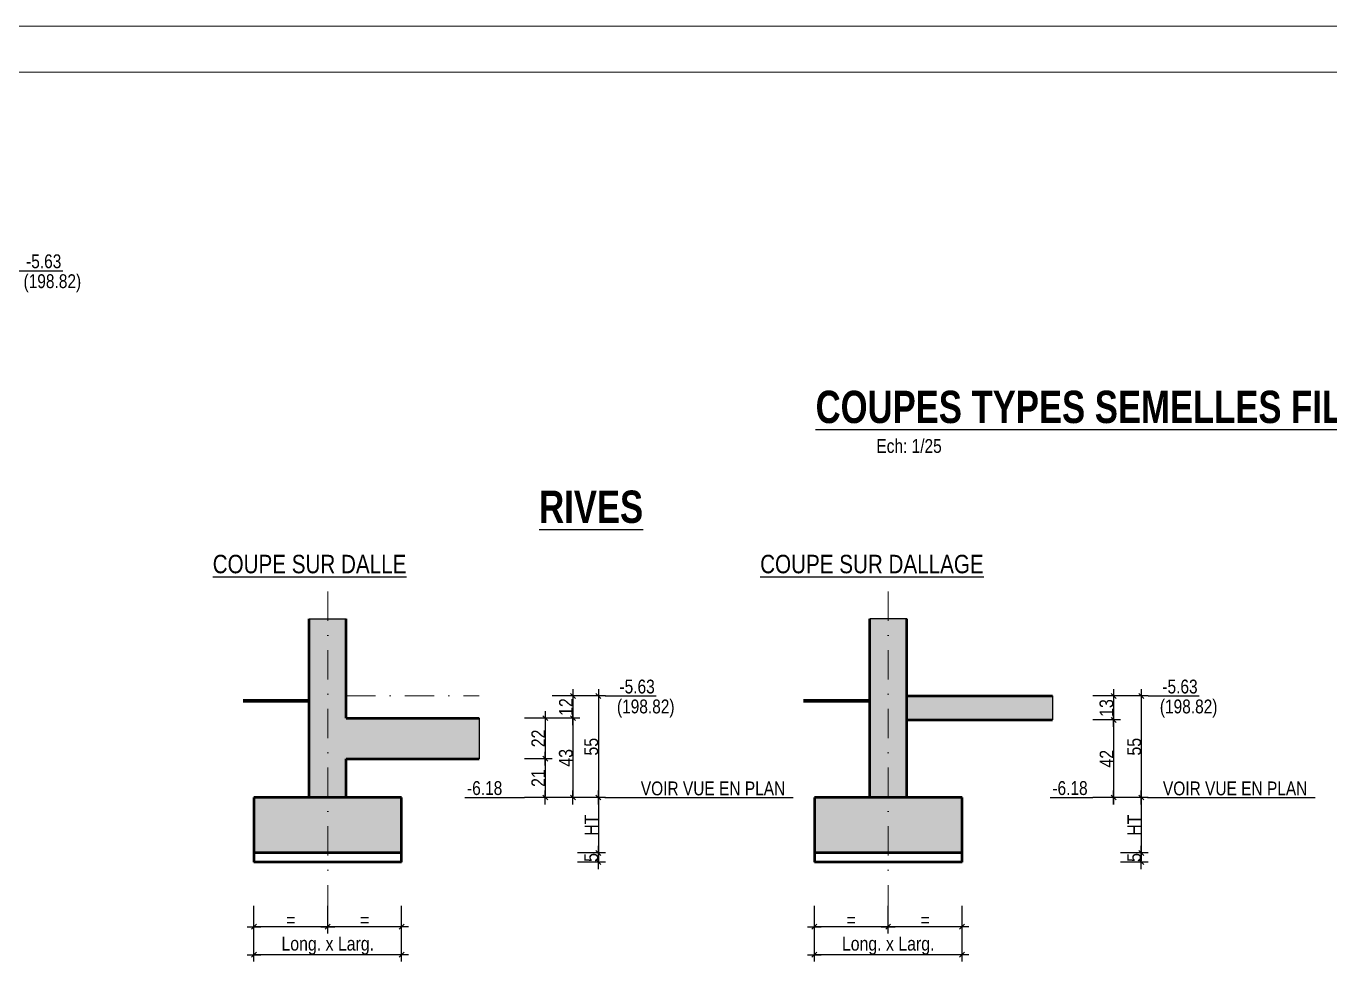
# Model space of a CAD drawing. Header units: centimetres. Extents: x 16433 to 114398, y -50094 to -12305.
# Drawn here: x 32291 to 33704, y -36079 to -35048 of the extents above; entities that cross this region are included whole.
import ezdxf
from ezdxf.enums import TextEntityAlignment as Align

# ---------------------------------------------------------------- set-up
doc = ezdxf.new("R2010")
doc.units = ezdxf.units.CM
doc.header["$LTSCALE"] = 0.5
doc.linetypes.add('TIRETPT2', pattern=[12.7, 6.35, -3.175, 0, -3.175])
doc.linetypes.add('TIRETPTX2', pattern=[50.8, 25.4, -12.7, 0, -12.7])
doc.layers.get('DEFPOINTS').update_dxf_attribs({"linetype": 'CONTINUOUS'})
for name, color, linetype, lineweight in [('01_Cad_1_', 5, 'CONTINUOUS', 9), ('01_murs_coup', 5, 'CONTINUOUS', 60), ('01_tram_axes', 2, 'TIRETPTX2', 9)]:
    doc.layers.add(name, color=color, linetype=linetype, lineweight=lineweight)
for name, color, linetype in [('01_cote_gen', 4, 'CONTINUOUS'), ('01_linteaux', 2, 'CONTINUOUS'), ('01_poch_murs', 253, 'CONTINUOUS'), ('01_poch_poteaux', 250, 'CONTINUOUS'), ('01_texte', 230, 'CONTINUOUS'), ('AA_COTES', 2, 'CONTINUOUS')]:
    doc.layers.add(name, color=color, linetype=linetype)
doc.styles.add('impact', font='impact.ttf')
doc.styles.add('MATTE_TXT', font='arial.ttf')
doc.styles.add('STYLE2', font='ARIALN.TTF')
doc.dimstyles.new('JB25', dxfattribs={"dimscale": 0.1, "dimtxt": 150, "dimasz": 15, "dimexe": 0.1, "dimexo": 0.1, "dimgap": 0.09, "dimtad": 1, "dimdec": 1, "dimlfac": 0.5, "dimdsep": 46, "dimtxsty": 'STYLE2', "dimblk1": 'BOND_G', "dimblk2": 'BOND_D', "dimsah": 1, "dimcen": 1.5, "dimdle": 0.01, "dimse1": 1, "dimse2": 1, "dimclrd": 4, "dimclre": 2, "dimclrt": 6, "dimazin": 2, "dimtfac": 2.333333, "dimtdec": 1, "dimtix": 1, "dimtmove": 2, "dimatfit": 3, "dimldrblk": 'BOND_G', "dimfxl": 1, "dimtolj": 1, "dimtzin": 0, "dimarcsym": 0})

# ---------------------------------------------------------------- blocks, each defined once
blk = doc.blocks.new('BOND_G')
at = {"layer": 'AA_COTES', "color": 0}
for p, q in [((0, -5), (0, 15)), ((5, 0), (-5, 0)), ((1.77, 1.77), (-1.77, -1.77))]:
    blk.add_line(p, q, dxfattribs=at)
blk = doc.blocks.new('BOND_D')
at = {"layer": 'AA_COTES', "color": 0}
for p, q in [((5, 0), (-5, 0)), ((-1.77, -1.77), (1.77, 1.77)), ((0, 5), (0, -15))]:
    blk.add_line(p, q, dxfattribs=at)
blk = doc.blocks.new('*D4056')
at = {"layer": '01_poch_poteaux', "color": 4, "lineweight": -2, "transparency": 16777216}
blk.add_line((33304, -36023.9), (33227, -36023.9), dxfattribs=at)
at = {"layer": 'DEFPOINTS', "color": 0}
for p in [(33305.5, -35953.9), (33225.5, -35965.8), (33225.5, -36023.9)]:
    blk.add_point(p, dxfattribs=at)
at = {"layer": '01_poch_poteaux', "color": 4, "lineweight": -2, "transparency": 16777216, "xscale": 1.5, "yscale": 1.5, "zscale": 1.5, "rotation": 180}
blk.add_blockref('BOND_D', (33225.5, -36023.9), dxfattribs=at)
at = {"layer": '01_poch_poteaux', "color": 4, "lineweight": -2, "transparency": 16777216, "xscale": 1.5, "yscale": 1.5, "zscale": 1.5}
blk.add_blockref('BOND_G', (33305.5, -36023.9), dxfattribs=at)
at = {"layer": '01_poch_poteaux', "color": 6, "transparency": 16777216, "insert": (33265.5, -36016.4), "char_height": 15, "attachment_point": 5, "style": 'STYLE2'}
blk.add_mtext('\\A1;=', dxfattribs=at)
blk = doc.blocks.new('*D4057')
at = {"layer": '01_poch_poteaux', "color": 4, "lineweight": -2, "transparency": 16777216}
blk.add_line((33224, -36023.9), (33147, -36023.9), dxfattribs=at)
at = {"layer": 'DEFPOINTS', "color": 0}
for p in [(33225.5, -35953.9), (33145.5, -35965.8), (33145.5, -36023.9)]:
    blk.add_point(p, dxfattribs=at)
at = {"layer": '01_poch_poteaux', "color": 4, "lineweight": -2, "transparency": 16777216, "xscale": 1.5, "yscale": 1.5, "zscale": 1.5, "rotation": 180}
blk.add_blockref('BOND_D', (33145.5, -36023.9), dxfattribs=at)
at = {"layer": '01_poch_poteaux', "color": 4, "lineweight": -2, "transparency": 16777216, "xscale": 1.5, "yscale": 1.5, "zscale": 1.5}
blk.add_blockref('BOND_G', (33225.5, -36023.9), dxfattribs=at)
at = {"layer": '01_poch_poteaux', "color": 6, "transparency": 16777216, "insert": (33185.5, -36016.4), "char_height": 15, "attachment_point": 5, "style": 'STYLE2'}
blk.add_mtext('\\A1;=', dxfattribs=at)
blk = doc.blocks.new('*D4058')
at = {"layer": '01_cote_gen', "color": 4, "lineweight": -2, "transparency": 16777216}
blk.add_line((33469.8, -35775.4), (33469.8, -35798.4), dxfattribs=at)
at = {"layer": 'DEFPOINTS', "color": 0}
for p in [(33447.3, -35773.9), (33447.3, -35799.9), (33469.8, -35799.9)]:
    blk.add_point(p, dxfattribs=at)
at = {"layer": '01_cote_gen', "color": 4, "lineweight": -2, "transparency": 16777216, "xscale": 1.5, "yscale": 1.5, "zscale": 1.5}
for name, p, rotation in [('BOND_G', (33469.8, -35773.9), 90), ('BOND_D', (33469.8, -35799.9), 270)]:
    blk.add_blockref(name, p, dxfattribs=dict(at, rotation=rotation))
at = {"layer": '01_cote_gen', "color": 6, "transparency": 16777216, "insert": (33462.1, -35786.9), "char_height": 15, "attachment_point": 5, "rotation": 90, "style": 'STYLE2'}
blk.add_mtext('\\A1;13', dxfattribs=at)
blk = doc.blocks.new('*D4059')
at = {"layer": '01_cote_gen', "color": 4, "lineweight": -2, "transparency": 16777216}
blk.add_line((33469.8, -35801.4), (33469.8, -35882.4), dxfattribs=at)
at = {"layer": 'DEFPOINTS', "color": 0}
for p in [(33447.3, -35799.9), (33429.4, -35883.9), (33469.8, -35883.9)]:
    blk.add_point(p, dxfattribs=at)
at = {"layer": '01_cote_gen', "color": 4, "lineweight": -2, "transparency": 16777216, "xscale": 1.5, "yscale": 1.5, "zscale": 1.5}
for name, p, rotation in [('BOND_G', (33469.8, -35799.9), 90), ('BOND_D', (33469.8, -35883.9), 270)]:
    blk.add_blockref(name, p, dxfattribs=dict(at, rotation=rotation))
at = {"layer": '01_cote_gen', "color": 6, "transparency": 16777216, "insert": (33462.2, -35841.9), "char_height": 15, "attachment_point": 5, "rotation": 90, "style": 'STYLE2'}
blk.add_mtext('\\A1;42', dxfattribs=at)
blk = doc.blocks.new('*D4060')
at = {"layer": '01_cote_gen', "color": 4, "lineweight": -2, "transparency": 16777216}
blk.add_line((33304, -36054.2), (33147, -36054.2), dxfattribs=at)
at = {"layer": 'DEFPOINTS', "color": 0}
for p in [(33145.5, -36031.4), (33305.5, -36031.4), (33145.5, -36054.2)]:
    blk.add_point(p, dxfattribs=at)
at = {"layer": '01_cote_gen', "color": 4, "lineweight": -2, "transparency": 16777216, "xscale": 1.5, "yscale": 1.5, "zscale": 1.5, "rotation": 180}
blk.add_blockref('BOND_D', (33145.5, -36054.2), dxfattribs=at)
at = {"layer": '01_cote_gen', "color": 4, "lineweight": -2, "transparency": 16777216, "xscale": 1.5, "yscale": 1.5, "zscale": 1.5}
blk.add_blockref('BOND_G', (33305.5, -36054.2), dxfattribs=at)
at = {"layer": '01_cote_gen', "color": 6, "transparency": 16777216, "insert": (33225.5, -36044.5), "char_height": 15, "attachment_point": 5, "style": 'STYLE2'}
blk.add_mtext('\\A1;Long. x Larg.', dxfattribs=at)
blk = doc.blocks.new('*D4061')
at = {"layer": '01_cote_gen', "color": 4, "lineweight": -2, "transparency": 16777216}
blk.add_line((33499.8, -35945.4), (33499.8, -35952.4), dxfattribs=at)
at = {"layer": 'DEFPOINTS', "color": 0}
for p in [(33459.4, -35943.9), (33459.4, -35953.9), (33499.8, -35953.9)]:
    blk.add_point(p, dxfattribs=at)
at = {"layer": '01_cote_gen', "color": 4, "lineweight": -2, "transparency": 16777216, "xscale": 1.5, "yscale": 1.5, "zscale": 1.5}
for name, p, rotation in [('BOND_G', (33499.8, -35943.9), 90), ('BOND_D', (33499.8, -35953.9), 270)]:
    blk.add_blockref(name, p, dxfattribs=dict(at, rotation=rotation))
at = {"layer": '01_cote_gen', "color": 6, "transparency": 16777216, "insert": (33492.1, -35948.9), "char_height": 15, "attachment_point": 5, "rotation": 90, "style": 'STYLE2'}
blk.add_mtext('\\A1;5', dxfattribs=at)
blk = doc.blocks.new('*D4062')
at = {"layer": '01_cote_gen', "color": 4, "lineweight": -2, "transparency": 16777216}
blk.add_line((33499.8, -35885.4), (33499.8, -35942.4), dxfattribs=at)
at = {"layer": 'DEFPOINTS', "color": 0}
for p in [(33477.3, -35883.9), (33477.3, -35943.9), (33499.8, -35943.9)]:
    blk.add_point(p, dxfattribs=at)
at = {"layer": '01_cote_gen', "color": 4, "lineweight": -2, "transparency": 16777216, "xscale": 1.5, "yscale": 1.5, "zscale": 1.5}
for name, p, rotation in [('BOND_G', (33499.8, -35883.9), 90), ('BOND_D', (33499.8, -35943.9), 270)]:
    blk.add_blockref(name, p, dxfattribs=dict(at, rotation=rotation))
at = {"layer": '01_cote_gen', "color": 6, "transparency": 16777216, "insert": (33492.3, -35913.9), "char_height": 15, "attachment_point": 5, "rotation": 90, "style": 'STYLE2'}
blk.add_mtext('\\A1;HT', dxfattribs=at)
blk = doc.blocks.new('*D4063')
at = {"layer": '01_cote_gen', "color": 4, "lineweight": -2, "transparency": 16777216}
blk.add_line((33499.8, -35775.4), (33499.8, -35882.4), dxfattribs=at)
at = {"layer": 'DEFPOINTS', "color": 0}
for p in [(33477.3, -35773.9), (33486.3, -35883.9), (33499.8, -35883.9)]:
    blk.add_point(p, dxfattribs=at)
at = {"layer": '01_cote_gen', "color": 4, "lineweight": -2, "transparency": 16777216, "xscale": 1.5, "yscale": 1.5, "zscale": 1.5}
for name, p, rotation in [('BOND_G', (33499.8, -35773.9), 90), ('BOND_D', (33499.8, -35883.9), 270)]:
    blk.add_blockref(name, p, dxfattribs=dict(at, rotation=rotation))
at = {"layer": '01_cote_gen', "color": 6, "transparency": 16777216, "insert": (33492.1, -35828.9), "char_height": 15, "attachment_point": 5, "rotation": 90, "style": 'STYLE2'}
blk.add_mtext('\\A1;55', dxfattribs=at)
blk = doc.blocks.new('*D4237')
at = {"layer": '01_poch_poteaux', "color": 4, "lineweight": -2, "transparency": 16777216}
blk.add_line((32696.7, -36023.9), (32619.7, -36023.9), dxfattribs=at)
at = {"layer": 'DEFPOINTS', "color": 0}
for p in [(32698.2, -35953.9), (32618.2, -35965.8), (32618.2, -36023.9)]:
    blk.add_point(p, dxfattribs=at)
at = {"layer": '01_poch_poteaux', "color": 4, "lineweight": -2, "transparency": 16777216, "xscale": 1.5, "yscale": 1.5, "zscale": 1.5, "rotation": 180}
blk.add_blockref('BOND_D', (32618.2, -36023.9), dxfattribs=at)
at = {"layer": '01_poch_poteaux', "color": 4, "lineweight": -2, "transparency": 16777216, "xscale": 1.5, "yscale": 1.5, "zscale": 1.5}
blk.add_blockref('BOND_G', (32698.2, -36023.9), dxfattribs=at)
at = {"layer": '01_poch_poteaux', "color": 6, "transparency": 16777216, "insert": (32658.2, -36016.4), "char_height": 15, "attachment_point": 5, "style": 'STYLE2'}
blk.add_mtext('\\A1;=', dxfattribs=at)
blk = doc.blocks.new('*D4238')
at = {"layer": '01_poch_poteaux', "color": 4, "lineweight": -2, "transparency": 16777216}
blk.add_line((32616.7, -36023.9), (32539.7, -36023.9), dxfattribs=at)
at = {"layer": 'DEFPOINTS', "color": 0}
for p in [(32618.2, -35953.9), (32538.2, -35965.8), (32538.2, -36023.9)]:
    blk.add_point(p, dxfattribs=at)
at = {"layer": '01_poch_poteaux', "color": 4, "lineweight": -2, "transparency": 16777216, "xscale": 1.5, "yscale": 1.5, "zscale": 1.5, "rotation": 180}
blk.add_blockref('BOND_D', (32538.2, -36023.9), dxfattribs=at)
at = {"layer": '01_poch_poteaux', "color": 4, "lineweight": -2, "transparency": 16777216, "xscale": 1.5, "yscale": 1.5, "zscale": 1.5}
blk.add_blockref('BOND_G', (32618.2, -36023.9), dxfattribs=at)
at = {"layer": '01_poch_poteaux', "color": 6, "transparency": 16777216, "insert": (32578.2, -36016.4), "char_height": 15, "attachment_point": 5, "style": 'STYLE2'}
blk.add_mtext('\\A1;=', dxfattribs=at)
blk = doc.blocks.new('*D4239')
at = {"layer": '01_cote_gen', "color": 4, "lineweight": -2, "transparency": 16777216}
blk.add_line((32853.9, -35799.4), (32853.9, -35840.4), dxfattribs=at)
at = {"layer": 'DEFPOINTS', "color": 0}
for p in [(32831.4, -35797.9), (32831.4, -35841.9), (32853.9, -35841.9)]:
    blk.add_point(p, dxfattribs=at)
at = {"layer": '01_cote_gen', "color": 4, "lineweight": -2, "transparency": 16777216, "xscale": 1.5, "yscale": 1.5, "zscale": 1.5}
for name, p, rotation in [('BOND_G', (32853.9, -35797.9), 90), ('BOND_D', (32853.9, -35841.9), 270)]:
    blk.add_blockref(name, p, dxfattribs=dict(at, rotation=rotation))
at = {"layer": '01_cote_gen', "color": 6, "transparency": 16777216, "insert": (32846.4, -35819.9), "char_height": 15, "attachment_point": 5, "rotation": 90, "style": 'STYLE2'}
blk.add_mtext('\\A1;22', dxfattribs=at)
blk = doc.blocks.new('*D4240')
at = {"layer": '01_cote_gen', "color": 4, "lineweight": -2, "transparency": 16777216}
blk.add_line((32853.9, -35843.4), (32853.9, -35882.4), dxfattribs=at)
at = {"layer": 'DEFPOINTS', "color": 0}
for p in [(32831.4, -35841.9), (32795.1, -35883.9), (32853.9, -35883.9)]:
    blk.add_point(p, dxfattribs=at)
at = {"layer": '01_cote_gen', "color": 4, "lineweight": -2, "transparency": 16777216, "xscale": 1.5, "yscale": 1.5, "zscale": 1.5}
for name, p, rotation in [('BOND_G', (32853.9, -35841.9), 90), ('BOND_D', (32853.9, -35883.9), 270)]:
    blk.add_blockref(name, p, dxfattribs=dict(at, rotation=rotation))
at = {"layer": '01_cote_gen', "color": 6, "transparency": 16777216, "insert": (32846.4, -35862.9), "char_height": 15, "attachment_point": 5, "rotation": 90, "style": 'STYLE2'}
blk.add_mtext('\\A1;21', dxfattribs=at)
blk = doc.blocks.new('*D4241')
at = {"layer": '01_cote_gen', "color": 4, "lineweight": -2, "transparency": 16777216}
blk.add_line((32696.7, -36054.2), (32539.7, -36054.2), dxfattribs=at)
at = {"layer": 'DEFPOINTS', "color": 0}
for p in [(32538.2, -36031.4), (32698.2, -36031.4), (32538.2, -36054.2)]:
    blk.add_point(p, dxfattribs=at)
at = {"layer": '01_cote_gen', "color": 4, "lineweight": -2, "transparency": 16777216, "xscale": 1.5, "yscale": 1.5, "zscale": 1.5, "rotation": 180}
blk.add_blockref('BOND_D', (32538.2, -36054.2), dxfattribs=at)
at = {"layer": '01_cote_gen', "color": 4, "lineweight": -2, "transparency": 16777216, "xscale": 1.5, "yscale": 1.5, "zscale": 1.5}
blk.add_blockref('BOND_G', (32698.2, -36054.2), dxfattribs=at)
at = {"layer": '01_cote_gen', "color": 6, "transparency": 16777216, "insert": (32618.2, -36044.5), "char_height": 15, "attachment_point": 5, "style": 'STYLE2'}
blk.add_mtext('\\A1;Long. x Larg.', dxfattribs=at)
blk = doc.blocks.new('*D4242')
at = {"layer": '01_cote_gen', "color": 4, "lineweight": -2, "transparency": 16777216}
blk.add_line((32911.5, -35945.4), (32911.5, -35952.4), dxfattribs=at)
at = {"layer": 'DEFPOINTS', "color": 0}
for p in [(32871.1, -35943.9), (32871.1, -35953.9), (32911.5, -35953.9)]:
    blk.add_point(p, dxfattribs=at)
at = {"layer": '01_cote_gen', "color": 4, "lineweight": -2, "transparency": 16777216, "xscale": 1.5, "yscale": 1.5, "zscale": 1.5}
for name, p, rotation in [('BOND_G', (32911.5, -35943.9), 90), ('BOND_D', (32911.5, -35953.9), 270)]:
    blk.add_blockref(name, p, dxfattribs=dict(at, rotation=rotation))
at = {"layer": '01_cote_gen', "color": 6, "transparency": 16777216, "insert": (32903.8, -35948.9), "char_height": 15, "attachment_point": 5, "rotation": 90, "style": 'STYLE2'}
blk.add_mtext('\\A1;5', dxfattribs=at)
blk = doc.blocks.new('*D4243')
at = {"layer": '01_cote_gen', "color": 4, "lineweight": -2, "transparency": 16777216}
blk.add_line((32911.5, -35885.4), (32911.5, -35942.4), dxfattribs=at)
at = {"layer": 'DEFPOINTS', "color": 0}
for p in [(32889, -35883.9), (32889, -35943.9), (32911.5, -35943.9)]:
    blk.add_point(p, dxfattribs=at)
at = {"layer": '01_cote_gen', "color": 4, "lineweight": -2, "transparency": 16777216, "xscale": 1.5, "yscale": 1.5, "zscale": 1.5}
for name, p, rotation in [('BOND_G', (32911.5, -35883.9), 90), ('BOND_D', (32911.5, -35943.9), 270)]:
    blk.add_blockref(name, p, dxfattribs=dict(at, rotation=rotation))
at = {"layer": '01_cote_gen', "color": 6, "transparency": 16777216, "insert": (32904, -35913.9), "char_height": 15, "attachment_point": 5, "rotation": 90, "style": 'STYLE2'}
blk.add_mtext('\\A1;HT', dxfattribs=at)
blk = doc.blocks.new('*D4244')
at = {"layer": '01_cote_gen', "color": 4, "lineweight": -2, "transparency": 16777216}
blk.add_line((32883.9, -35799.4), (32883.9, -35882.4), dxfattribs=at)
at = {"layer": 'DEFPOINTS', "color": 0}
for p in [(32861.4, -35797.9), (32870.4, -35883.9), (32883.9, -35883.9)]:
    blk.add_point(p, dxfattribs=at)
at = {"layer": '01_cote_gen', "color": 4, "lineweight": -2, "transparency": 16777216, "xscale": 1.5, "yscale": 1.5, "zscale": 1.5}
for name, p, rotation in [('BOND_G', (32883.9, -35797.9), 90), ('BOND_D', (32883.9, -35883.9), 270)]:
    blk.add_blockref(name, p, dxfattribs=dict(at, rotation=rotation))
at = {"layer": '01_cote_gen', "color": 6, "transparency": 16777216, "insert": (32876.3, -35840.9), "char_height": 15, "attachment_point": 5, "rotation": 90, "style": 'STYLE2'}
blk.add_mtext('\\A1;43', dxfattribs=at)
blk = doc.blocks.new('*D4245')
at = {"layer": '01_cote_gen', "color": 4, "lineweight": -2, "transparency": 16777216}
blk.add_line((32883.9, -35775.4), (32883.9, -35796.4), dxfattribs=at)
at = {"layer": 'DEFPOINTS', "color": 0}
for p in [(32831.4, -35773.9), (32816, -35797.9), (32883.9, -35797.9)]:
    blk.add_point(p, dxfattribs=at)
at = {"layer": '01_cote_gen', "color": 4, "lineweight": -2, "transparency": 16777216, "xscale": 1.5, "yscale": 1.5, "zscale": 1.5}
for name, p, rotation in [('BOND_G', (32883.9, -35773.9), 90), ('BOND_D', (32883.9, -35797.9), 270)]:
    blk.add_blockref(name, p, dxfattribs=dict(at, rotation=rotation))
at = {"layer": '01_cote_gen', "color": 6, "transparency": 16777216, "insert": (32876.4, -35785.9), "char_height": 15, "attachment_point": 5, "rotation": 90, "style": 'STYLE2'}
blk.add_mtext('\\A1;12', dxfattribs=at)
blk = doc.blocks.new('*D4246')
at = {"layer": '01_cote_gen', "color": 4, "lineweight": -2, "transparency": 16777216}
blk.add_line((32911.5, -35775.4), (32911.5, -35882.4), dxfattribs=at)
at = {"layer": 'DEFPOINTS', "color": 0}
for p in [(32891.4, -35773.9), (32891.4, -35883.9), (32911.5, -35883.9)]:
    blk.add_point(p, dxfattribs=at)
at = {"layer": '01_cote_gen', "color": 4, "lineweight": -2, "transparency": 16777216, "xscale": 1.5, "yscale": 1.5, "zscale": 1.5}
for name, p, rotation in [('BOND_G', (32911.5, -35773.9), 90), ('BOND_D', (32911.5, -35883.9), 270)]:
    blk.add_blockref(name, p, dxfattribs=dict(at, rotation=rotation))
at = {"layer": '01_cote_gen', "color": 6, "transparency": 16777216, "insert": (32903.8, -35828.9), "char_height": 15, "attachment_point": 5, "rotation": 90, "style": 'STYLE2'}
blk.add_mtext('\\A1;55', dxfattribs=at)

msp = doc.modelspace()

# ---------------------------------------------------------------- hatches: boundary and pattern name
at = {"layer": '01_poch_murs', "ltscale": 2}
h = msp.add_hatch(color=256, dxfattribs=at)
h.dxf.hatch_style = 1
h.paths.add_polyline_path([(32782.422, -35797.909), (32638.19, -35797.909), (32638.19, -35690.318), (32618.19, -35690.318), (32618.19, -35883.906), (32638.19, -35883.906), (32638.19, -35841.909), (32782.422, -35841.909)])
h.paths.add_polyline_path([(32618.19, -35690.318), (32598.19, -35690.318), (32598.19, -35883.906), (32618.19, -35883.906)])
h.paths.add_polyline_path([(32618.19, -35883.906), (32538.19, -35883.906), (32538.19, -35943.906), (32618.19, -35943.906)])
h.paths.add_polyline_path([(32698.19, -35883.906), (32618.19, -35883.906), (32618.19, -35943.906), (32698.19, -35943.906)])
h = msp.add_hatch(color=256, dxfattribs=at)
h.dxf.hatch_style = 1
h.paths.add_polyline_path([(33245.536, -35690.318), (33205.536, -35690.318), (33205.536, -35883.906), (33245.536, -35883.906)])
h.paths.add_polyline_path([(33403.444, -35773.909), (33245.536, -35773.909), (33245.536, -35799.909), (33403.444, -35799.909)])
h.paths.add_polyline_path([(33305.536, -35883.906), (33145.536, -35883.906), (33145.536, -35943.906), (33305.536, -35943.906)])

# ---------------------------------------------------------------- linework, layer by layer
at = {"layer": '01_Cad_1_'}
msp.add_line((35072.592, -35048.151), (29132.592, -35048.151), dxfattribs=at)
at = {"layer": '01_Cad_1_', "color": 2}
msp.add_line((35022.592, -35098.151), (29182.592, -35098.151), dxfattribs=at)
at = {"layer": '01_linteaux', "const_width": 4}
for points in [[(32598.19, -35779.133), (32526.262, -35779.133)], [(33205.536, -35779.133), (33133.608, -35779.133)]]:
    msp.add_lwpolyline(points, dxfattribs=at)
at = {"layer": '01_murs_coup', "linetype": 'Continuous', "lineweight": 50}
for p, q in [((32598.19, -35883.906), (32598.19, -35690.318)), ((32638.19, -35797.909), (32638.19, -35690.318)), ((33205.536, -35883.906), (33205.536, -35690.318)), ((33245.536, -35883.906), (33245.536, -35690.318)), ((33245.536, -35773.909), (33403.444, -35773.909)), ((32638.19, -35797.909), (32782.422, -35797.909)), ((33245.536, -35799.909), (33403.444, -35799.909)), ((32638.19, -35883.906), (32638.19, -35841.909)), ((32638.19, -35841.909), (32782.422, -35841.909)), ((32698.19, -35883.906), (32538.19, -35883.906)), ((32538.19, -35883.906), (32538.19, -35953.906)), ((32698.19, -35953.906), (32698.19, -35883.906)), ((33305.536, -35883.906), (33145.536, -35883.906)), ((33145.536, -35883.906), (33145.536, -35953.906)), ((33305.536, -35953.906), (33305.536, -35883.906)), ((32698.19, -35943.906), (32538.19, -35943.906)), ((32698.19, -35953.906), (32538.19, -35953.906)), ((33305.536, -35943.906), (33145.536, -35943.906)), ((33305.536, -35953.906), (33145.536, -35953.906))]:
    msp.add_line(p, q, dxfattribs=at)
at = {"layer": '01_poch_murs', "ltscale": 2}
for p, q in [((32598.19, -35690.318), (32638.19, -35690.318)), ((33245.536, -35690.318), (33205.536, -35690.318))]:
    msp.add_line(p, q, dxfattribs=at)
at = {"layer": '01_poch_murs'}
for p, q in [((33403.444, -35773.909), (33403.444, -35799.909)), ((32782.422, -35797.909), (32782.422, -35841.909))]:
    msp.add_line(p, q, dxfattribs=at)
at = {"layer": '01_texte'}
for p, q in [((32275.954, -35313.183), (32330.998, -35313.183)), ((32918.97, -35773.909), (32974.014, -35773.909)), ((33507.267, -35773.909), (33562.311, -35773.909)), ((32766.631, -35883.906), (32831.443, -35883.906)), ((32918.366, -35883.906), (33122.495, -35883.906)), ((33400.929, -35883.906), (33447.281, -35883.906)), ((33506.662, -35883.906), (33688.292, -35883.906))]:
    msp.add_line(p, q, dxfattribs=at)
at = {"layer": '01_tram_axes', "linetype": 'TIRETPT2', "ltscale": 10}
for p, q in [((32618.19, -35660.732), (32618.19, -36031.369)), ((33225.536, -35660.732), (33225.536, -36031.369)), ((32638.19, -35773.909), (32782.422, -35773.909))]:
    msp.add_line(p, q, dxfattribs=at)

# ---------------------------------------------------------------- block references
at = {"layer": '01_cote_gen', "color": 4, "xscale": 1.5, "yscale": 1.5, "zscale": 1.5}
for name, p, rotation in [('BOND_G', (33469.781, -35883.906), 90), ('BOND_D', (32911.47, -35943.906), 270), ('BOND_D', (33499.767, -35943.906), 270)]:
    msp.add_blockref(name, p, dxfattribs=dict(at, rotation=rotation))

# ---------------------------------------------------------------- texts
at = {"layer": '01_texte', "style": 'MATTE_TXT', "width": 0.8}
for s, height, p in [('-5.63', 15, (32310.394, -35314.958)), ('(198.82)', 15, (32319.768, -35336.514)), ('Ech: 1/25', 15, (33248.12, -35515.09)), ('%%UCOUPE SUR DALLE', 20, (32598.464, -35646.965)), ('%%UCOUPE SUR DALLAGE', 20, (33207.875, -35646.965)), ('-5.63', 15, (32953.41, -35775.685)), ('-5.63', 15, (33541.707, -35775.685)), ('(198.82)', 15, (32962.785, -35797.241)), ('(198.82)', 15, (33551.081, -35797.241)), ('-6.18', 15, (32788.222, -35885.682)), ('VOIR VUE EN PLAN', 15, (33035.685, -35886.06)), ('-6.18', 15, (33422.52, -35885.682)), ('VOIR VUE EN PLAN', 15, (33601.482, -35886.06))]:
    msp.add_text(s, height=height, dxfattribs=at).set_placement(p, align=Align.BOTTOM_CENTER)
at = {"layer": '01_texte', "style": 'impact'}
for s, p in [('%%UCOUPES TYPES SEMELLES FILANTES', (33496.278, -35488.722)), ('%%URIVES', (32903.635, -35596.905))]:
    msp.add_text(s, height=35, dxfattribs=at).set_placement(p, align=Align.BOTTOM_CENTER)

# ---------------------------------------------------------------- dimensions: what is measured, and where the dimension line sits
at = {"layer": '01_cote_gen'}
for base, p1, p2, picture, middle in [((32883.929, -35797.909), (32831.443, -35773.909), (32816.037, -35797.909), '*D4245', (32876.389, -35785.909)), ((32911.47, -35883.906), (32891.429, -35773.909), (32891.429, -35883.906), '*D4246', (32903.833, -35828.908)), ((33469.781, -35799.909), (33447.281, -35773.909), (33447.281, -35799.909), '*D4058', (33462.113, -35786.909)), ((33499.767, -35883.906), (33477.281, -35773.909), (33486.271, -35883.906), '*D4063', (33492.13, -35828.908)), ((32853.943, -35841.909), (32831.443, -35797.909), (32831.443, -35841.909), '*D4239', (32846.403, -35819.909)), ((32883.929, -35883.906), (32861.443, -35797.909), (32870.433, -35883.906), '*D4244', (32876.261, -35840.908)), ((33469.781, -35883.906), (33447.281, -35799.909), (33429.373, -35883.906), '*D4059', (33462.241, -35841.908)), ((32853.943, -35883.906), (32831.443, -35841.909), (32795.075, -35883.906), '*D4240', (32846.403, -35862.908)), ((32911.47, -35953.906), (32871.063, -35943.906), (32871.063, -35953.906), '*D4242', (32903.833, -35948.906)), ((33499.767, -35953.906), (33459.359, -35943.906), (33459.359, -35953.906), '*D4061', (33492.13, -35948.906))]:
    dim = msp.add_linear_dim(base=base, p1=p1, p2=p2, angle=90, dimstyle='JB25', dxfattribs=at)
    dim.commit()
    dim.dimension.update_dxf_attribs({"geometry": picture, "text_midpoint": middle})
for base, p1, p2, picture, middle in [((32911.47, -35943.906), (32888.97, -35883.906), (32888.97, -35943.906), '*D4243', (32903.961, -35913.906)), ((33499.767, -35943.906), (33477.267, -35883.906), (33477.267, -35943.906), '*D4062', (33492.258, -35913.906))]:
    dim = msp.add_linear_dim(base=base, p1=p1, p2=p2, angle=90, text='HT', dimstyle='JB25', dxfattribs=at)
    dim.commit()
    dim.dimension.update_dxf_attribs({"geometry": picture, "text_midpoint": middle})
for base, p1, p2, picture, middle in [((32538.19, -36054.177), (32698.19, -36031.369), (32538.19, -36031.369), '*D4241', (32618.19, -36044.463)), ((33145.536, -36054.177), (33305.536, -36031.369), (33145.536, -36031.369), '*D4060', (33225.536, -36044.463))]:
    dim = msp.add_linear_dim(base=base, p1=p1, p2=p2, text='Long. x Larg.', dimstyle='JB25', dxfattribs=at)
    dim.commit()
    dim.dimension.update_dxf_attribs({"geometry": picture, "text_midpoint": middle})
at = {"layer": '01_poch_poteaux'}
for base, p1, p2, picture, middle in [((32538.19, -36023.869), (32618.19, -35953.906), (32538.19, -35965.814), '*D4238', (32578.19, -36016.36)), ((32618.19, -36023.869), (32698.19, -35953.906), (32618.19, -35965.814), '*D4237', (32658.19, -36016.36)), ((33145.536, -36023.869), (33225.536, -35953.906), (33145.536, -35965.814), '*D4057', (33185.536, -36016.36)), ((33225.536, -36023.869), (33305.536, -35953.906), (33225.536, -35965.814), '*D4056', (33265.536, -36016.36))]:
    dim = msp.add_linear_dim(base=base, p1=p1, p2=p2, text='=', dimstyle='JB25', dxfattribs=at)
    dim.commit()
    dim.dimension.update_dxf_attribs({"geometry": picture, "text_midpoint": middle})

doc.saveas('drawing.dxf')
